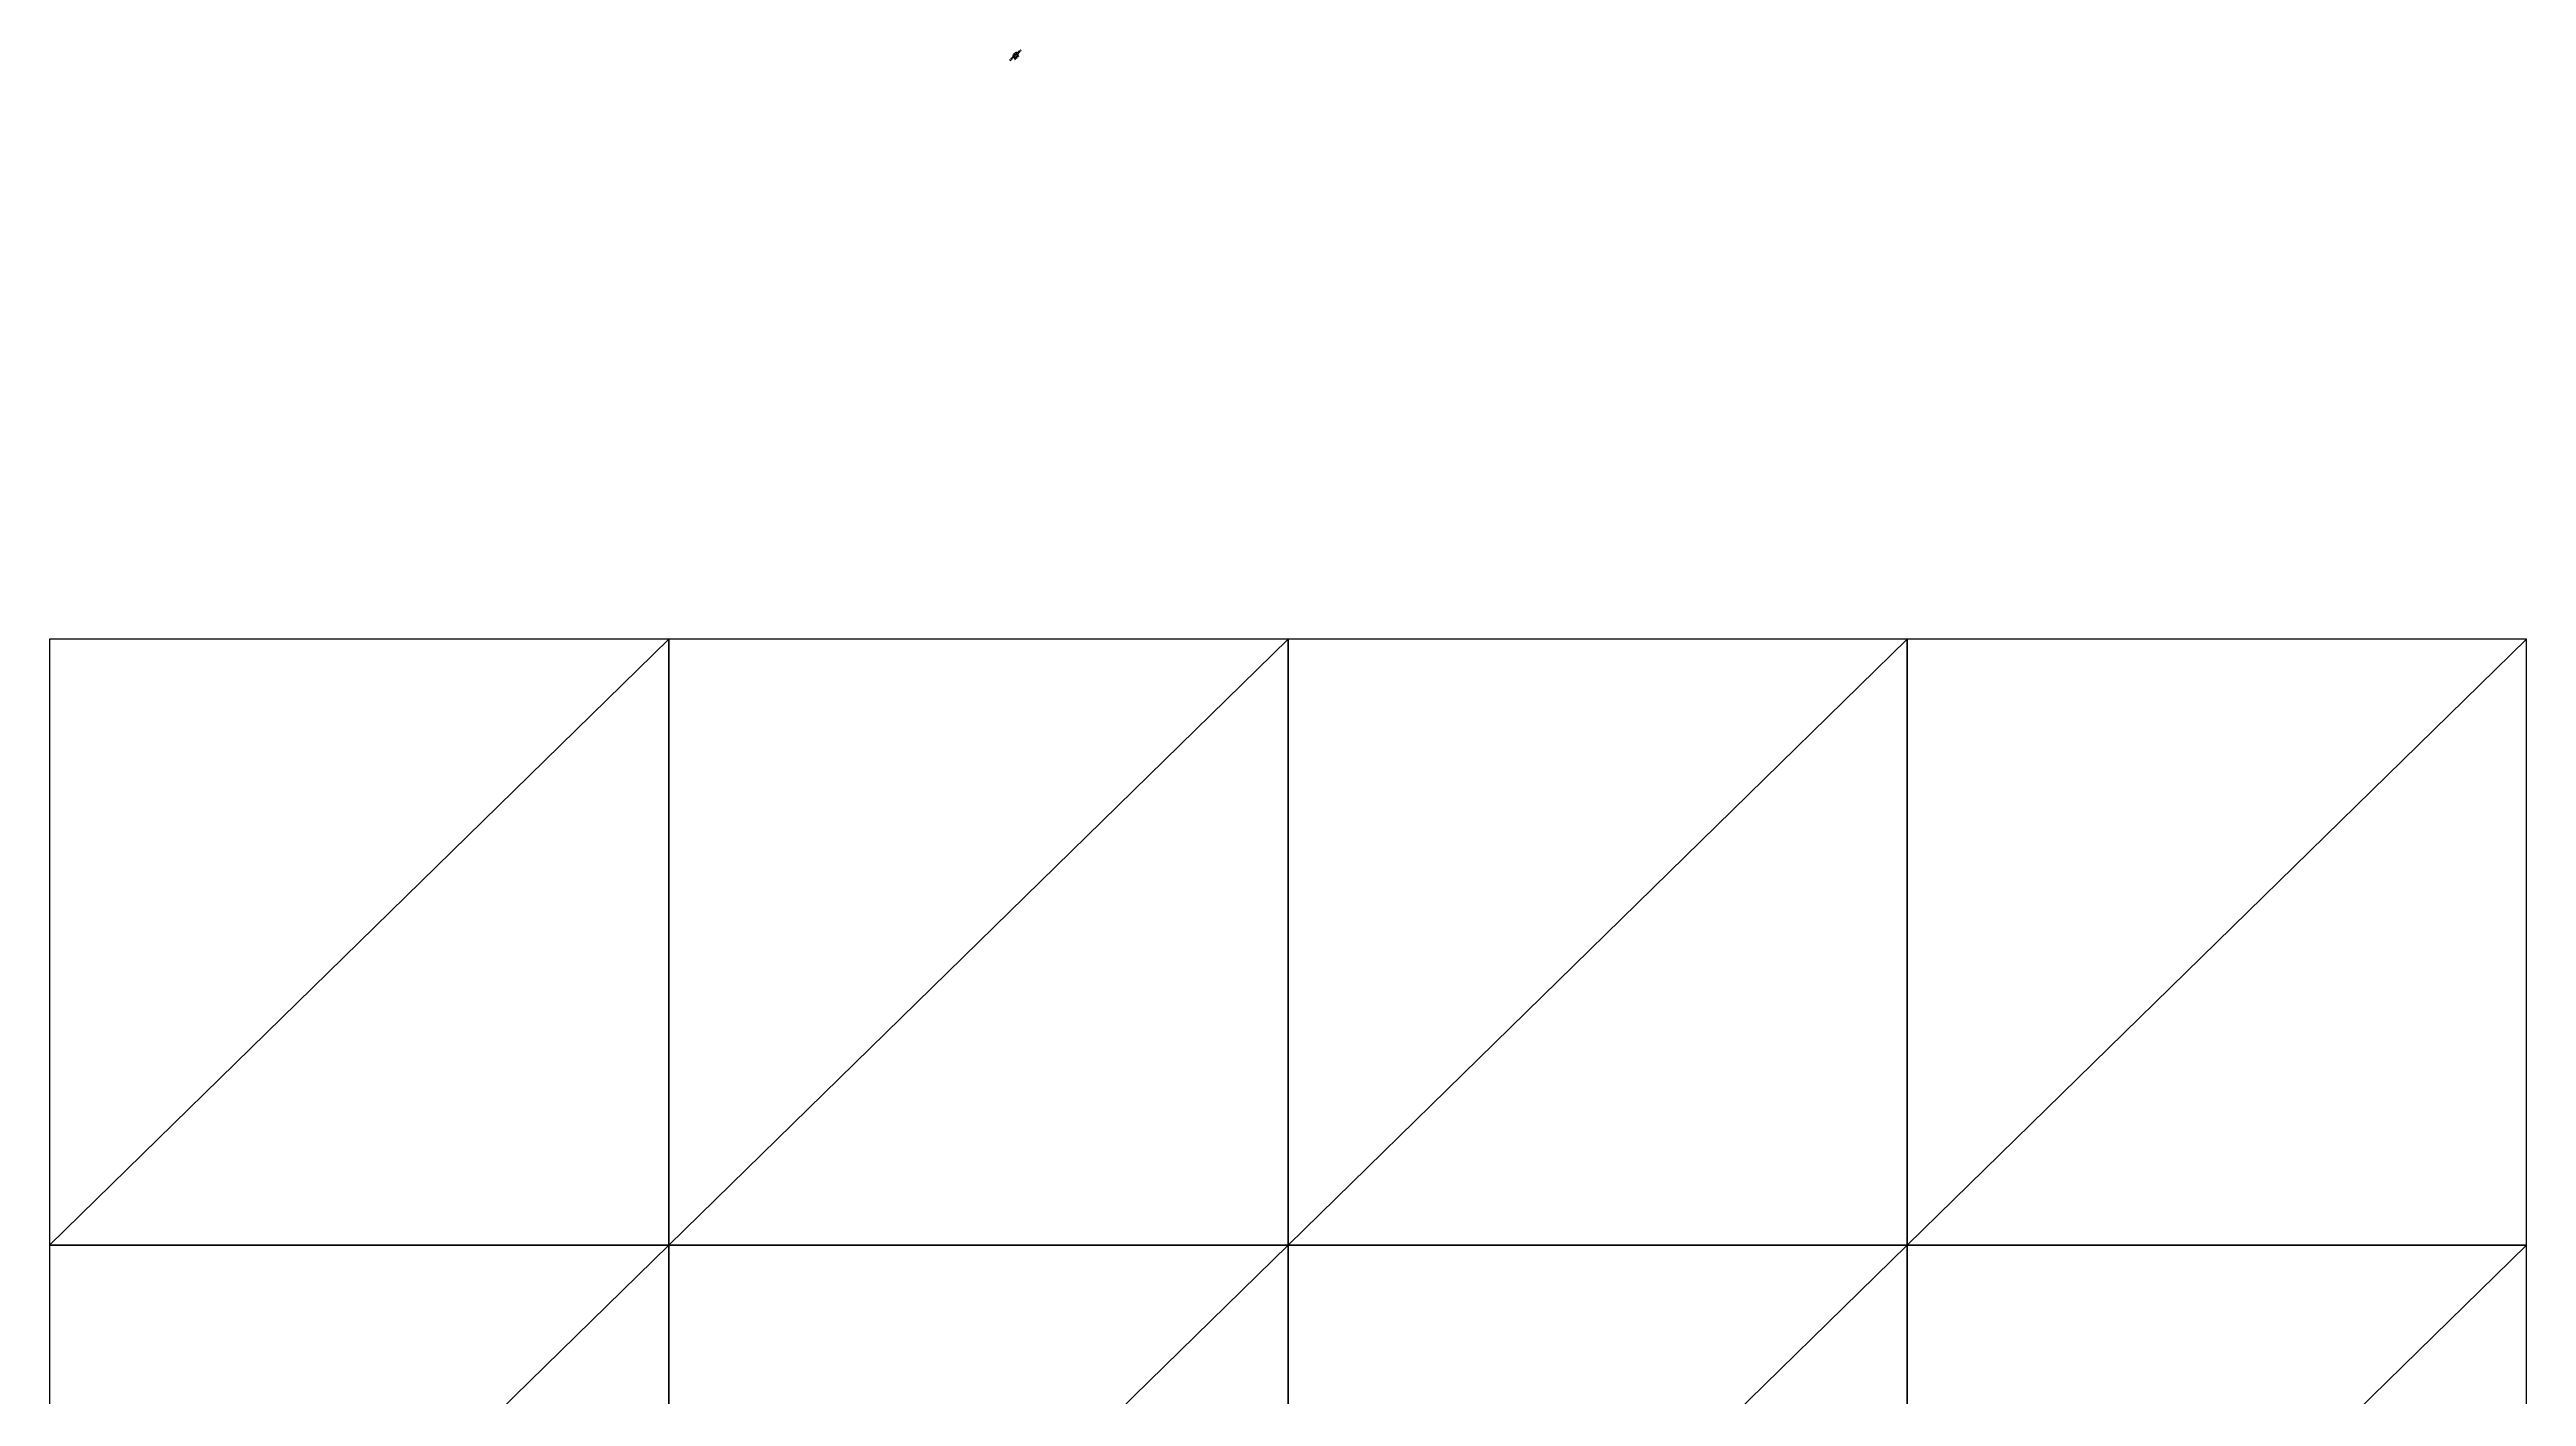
# Model space of a CAD drawing. Header units: centimetres. Extents: x -113 to 99, y -113 to 144.
# Drawn here: x -113.2 to 98.6, y 29.3 to 144.4 of the extents above; entities that cross this region are included whole.
import ezdxf
from ezdxf.enums import TextEntityAlignment as Align

# ---------------------------------------------------------------- set-up
doc = ezdxf.new("R2010")
doc.units = ezdxf.units.CM
doc.layers.add('ASHADE', color=7, linetype='Continuous')
doc.styles.add('ASHADE', font='simplex', dxfattribs={"height": 0.2})

# ---------------------------------------------------------------- blocks, each defined once
blk = doc.blocks.new('direct')
at = {"layer": 'ASHADE', "color": 7, "linetype": 'Continuous'}
for p, q in [((-0.21, 0.21), (-0.21, 0.5)), ((-0.11, 0.28), (-0.11, 0.5)), ((0, 0.3), (0, 0.5)), ((0.11, 0.28), (0.11, 0.5)), ((0.21, 0.21), (0.21, 0.5))]:
    blk.add_line(p, q, dxfattribs=at)
for start, end in [(25.6793, 154.3207), (205.6793, 334.3207)]:
    blk.add_arc((0, 0), 0.3, start, end, dxfattribs=at)
at = {"layer": 'ASHADE', "color": 1, "linetype": 'Continuous', "style": 'ASHADE'}
blk.add_attdef('SNAME', text='', height=0.2, dxfattribs=at).set_placement((0, -0.1), align=Align.CENTER)
at = {"layer": 'ASHADE', "color": 7, "linetype": 'Continuous', "flags": 1}
for tag, p in [('GNAME', (0, 0.28)), ('LAX', (0, 0.27)), ('LAY', (0, 0.25)), ('LAZ', (0, 0.23)), ('INTENSITY', (0, 0.22)), ('COLOR', (0, 0.21)), ('CONEA', (0, 0.19)), ('CONED', (0, 0.17)), ('BEAMD', (0, 0.16))]:
    blk.add_attdef(tag, p, '', height=0.01, dxfattribs=at)

msp = doc.modelspace()

# ---------------------------------------------------------------- block references
at = {"extrusion": (-0.659919, 0.538078, -0.524384)}
ref = msp.add_blockref('direct', (-92.22, 188.21, 18.79), dxfattribs=dict(at, rotation=194.8602190021869))
ref.add_attrib('SNAME', 'FDIRECT01', dxfattribs={"layer": 'ASHADE', "color": 1, "linetype": 'Continuous', "extrusion": (-0.659919, 0.538078, -0.524384), "height": 0.2, "rotation": 194.8602, "style": 'ASHADE'}).set_placement((-92.22, 188.21, 18.79), align=Align.MIDDLE_CENTER)

# ---------------------------------------------------------------- meshes
at = {"color": 154}
mesh = msp.add_polyface(dxfattribs=at)
corners = [(-113.21, -113.21, -9.47), (-60.26, -113.21, -9.47), (-7.31, -113.21, -9.47), (45.64, -113.21, -9.47), (98.59, -113.21, -9.47), (-113.21, -61.4, -9.47), (-60.26, -61.4, -9.47), (-7.31, -61.4, -9.47), (45.64, -61.4, -9.47), (98.59, -61.4, -9.47), (-113.21, -9.6, -9.47), (-60.26, -9.6, -9.47), (-7.31, -9.6, -9.47), (45.64, -9.6, -9.47), (98.59, -9.6, -9.47), (-113.21, 42.21, -9.47), (-60.26, 42.21, -9.47), (-7.31, 42.21, -9.47), (45.64, 42.21, -9.47), (98.59, 42.21, -9.47), (-113.21, 94.01, -9.47), (-60.26, 94.01, -9.47), (-7.31, 94.01, -9.47), (45.64, 94.01, -9.47), (98.59, 94.01, -9.47)]
mesh.append_faces([[corners[k] for k in face] for face in [(5, 0, 6, 5), (1, 6, 0, 1), (6, 1, 7, 6), (2, 7, 1, 2), (7, 2, 8, 7), (3, 8, 2, 3), (8, 3, 9, 8), (4, 9, 3, 4), (10, 5, 11, 10), (6, 11, 5, 6), (11, 6, 12, 11), (7, 12, 6, 7), (12, 7, 13, 12), (8, 13, 7, 8), (13, 8, 14, 13), (9, 14, 8, 9), (15, 10, 16, 15), (11, 16, 10, 11), (16, 11, 17, 16), (12, 17, 11, 12), (17, 12, 18, 17), (13, 18, 12, 13), (18, 13, 19, 18), (14, 19, 13, 14), (20, 15, 21, 20), (16, 21, 15, 16), (21, 16, 22, 21), (17, 22, 16, 17), (22, 17, 23, 22), (18, 23, 17, 18), (23, 18, 24, 23), (19, 24, 18, 19)]], dxfattribs={"vtx1": -1, "vtx3": -1, "color": 154})

doc.saveas('drawing.dxf')
